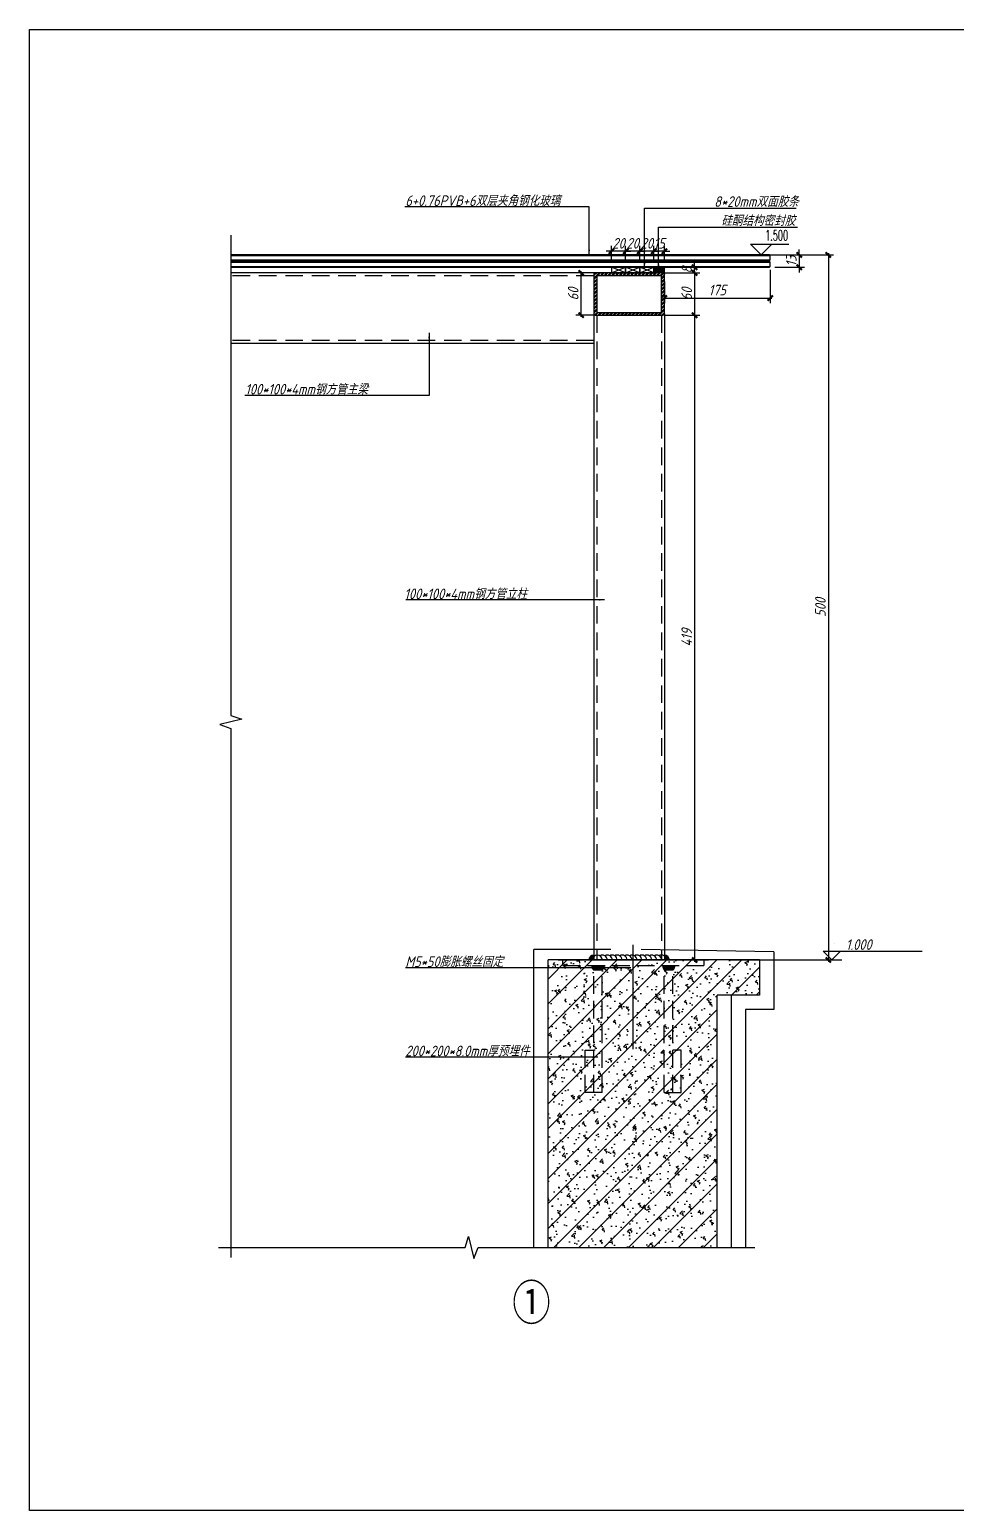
# Model space of a CAD drawing. Extents: x 48729 to 74281, y 13972 to 26858.
# Drawn here: x 70820 to 72134, y 22110 to 24210 of the extents above; entities that cross this region are included whole.
import ezdxf

# ---------------------------------------------------------------- set-up
doc = ezdxf.new("R2010")
doc.units = 0
doc.header["$LTSCALE"] = 1000
doc.header["$MEASUREMENT"] = 0
for name, pattern in [('ACAD_ISO04W100', [30.5, 24, -3, 0.5, -3]), ('CONTINOUS', [0]), ('DASH', [0.35, 0.25, -0.1]), ('DASHED2', [0.375, 0.25, -0.125])]:
    doc.linetypes.add(name, pattern=pattern)
for name, color, linetype in [('1-cc', 85, 'Continuous'), ('4', 4, 'Continuous'), ('DIM_ELEV', 3, 'Continuous'), ('PUB_TEXT', 7, 'Continuous'), ('WALL', 2, 'Continuous'), ('WINDOWS', 84, 'Continuous'), ('填充层', 8, 'Continuous'), ('文字', 61, 'Continuous'), ('断面填充', 251, 'Continuous'), ('构造填充', 8, 'Continuous'), ('标注', 135, 'Continuous'), ('玻璃轮廓线', 3, 'Continuous'), ('看线', 7, 'Continuous'), ('细线', 4, 'CONTINOUS'), ('胶类及辅材轮廓线', 5, 'Continuous'), ('轴线', 1, 'ACAD_ISO04W100'), ('钢材', 2, 'Continuous'), ('钢材铝材虚线', 8, 'DASHED2')]:
    doc.layers.add(name, color=color, linetype=linetype)
doc.styles.add('-宋体', font='', dxfattribs={"width": 0.75})
doc.styles.add('_TCH_DIM', font='SIMPLEX.shx', dxfattribs={"width": 0.8, "bigfont": 'GBCBIG.shx'})
doc.styles.add('H8', font='gbeitc.shx', dxfattribs={"bigfont": 'hztxt.shx'})
doc.styles.get('-宋体').set_extended_font_data('SimSun')
doc.dimstyles.new('1-5-A2', dxfattribs={"dimscale": 5, "dimtxt": 3, "dimasz": 1.5, "dimexe": 1.5, "dimexo": 1.5, "dimgap": 0.75, "dimtad": 1, "dimdec": 0, "dimdsep": 46, "dimtxsty": 'H8', "dimblk": 'ARCHTICK', "dimcen": 0.09, "dimdle": 0.5, "dimclrd": 256, "dimclre": 256, "dimclrt": 61, "dimadec": 0, "dimazin": 0, "dimtfac": 1, "dimtdec": 0, "dimtix": 1, "dimtmove": 2, "dimatfit": 3, "dimfxl": 0, "dimtolj": 1, "dimlwd": -1, "dimarcsym": 0})

# ---------------------------------------------------------------- blocks, each defined once
blk = doc.blocks.new('200-200')
at = {"layer": '填充层', "linetype": 'Continuous'}
h = blk.add_hatch(color=256, dxfattribs=at)
edge = h.paths.add_edge_path()
edge.add_ellipse((3736607.852255447, 563684.6475478653), major_axis=(-8.318406932183553, -8.318406932183553), ratio=0.9999999999995232, start_angle=94.197195690855, end_angle=132.6260646455819)
edge.add_line((3736619.606163204, 563684.1602694767), (3736600.802677025, 563684.1602694767))
edge.add_ellipse((3736610.204420115, 563684.13411356), major_axis=(6.648062020979157, -6.648062020979157), ratio=0.9999999999994844, start_angle=224.8406019228923, end_angle=274.7320895538047)
edge.add_line((3736604.127462132, 563676.9602694758), (3736616.757171996, 563676.9602694758))
h = blk.add_hatch(color=256, dxfattribs=at)
edge = h.paths.add_edge_path()
edge.add_ellipse((3736713.230437195, 563684.6475478653), major_axis=(8.318406932183553, -8.318406932183553), ratio=0.9999999999995232, start_angle=227.3739353544181, end_angle=265.802804309145, ccw=False)
edge.add_line((3736701.476529439, 563684.1602694767), (3736720.280015618, 563684.1602694767))
edge.add_ellipse((3736710.878272528, 563684.13411356), major_axis=(-6.648062020979157, -6.648062020979157), ratio=0.9999999999994844, start_angle=85.26791044619529, end_angle=135.1593980771077, ccw=False)
edge.add_line((3736716.95523051, 563676.9602694758), (3736704.325520646, 563676.9602694758))
at = {"layer": '轴线', "ltscale": 0.01}
blk.add_line((3736660.541346321, 563565.8152000114), (3736660.541346321, 563713.9548822915), dxfattribs=at)
at = {"layer": '钢材', "linetype": 'DASH', "ltscale": 0.1}
for p, q in [((3736560.541346321, 563692.2205787671), (3736760.541346321, 563692.2205787671)), ((3736560.541346321, 563684.2205787667), (3736760.541346321, 563684.2205787667)), ((3736604.541346321, 563504.2205787667), (3736604.541346321, 563684.2205787667)), ((3736616.541346321, 563504.2205787667), (3736616.541346321, 563684.2205787667)), ((3736704.541346321, 563504.2205787667), (3736704.541346321, 563684.2205787667)), ((3736716.541346321, 563504.2205787667), (3736716.541346321, 563684.2205787667)), ((3736760.541346321, 563692.2205787671), (3736760.541346321, 563684.2205787667)), ((3736592.541346321, 563504.2205787667), (3736592.541346321, 563564.2205787667)), ((3736592.541346321, 563564.2205787667), (3736604.541346321, 563564.2205787667)), ((3736728.541346321, 563564.2205787667), (3736716.541346321, 563564.2205787667)), ((3736728.541346321, 563504.2205787667), (3736728.541346321, 563564.2205787667)), ((3736616.541346321, 563504.2205787667), (3736592.541346321, 563504.2205787667)), ((3736704.541346321, 563504.2205787667), (3736728.541346321, 563504.2205787667))]:
    blk.add_line(p, q, dxfattribs=at)
at = {"layer": '钢材', "linetype": 'DASH', "ltscale": 0.3}
blk.add_line((3736560.541346321, 563684.2205787667), (3736560.541346321, 563692.2205787671), dxfattribs=at)
blk = doc.blocks.new('100-60')
at = {"layer": '断面填充', "ltscale": 0.01}
h = blk.add_hatch(dxfattribs=at)
h.set_pattern_fill('ANSI32', color=256, scale=10, style=0)
h.set_pattern_definition([(45, (-3736130.59464193, -564795.0868390551), (-2.651650429449553, 2.651650429449553), []), (45, (-3736128.82687498, -564795.0868390551), (-2.651650429449553, 2.651650429449553), [])])
h.paths.add_polyline_path([(2, 30, 0.4142135623730951), (0, 28), (0, -28, 0.4142135623730951), (2, -30), (98, -30, 0.4142135623730951), (100, -28), (100, 28, 0.4142135623730951), (98, 30)])
h.paths.add_polyline_path([(96.00000000000001, 26), (96, -26), (4, -26), (4, 26)], flags=16)
at = {"layer": '钢材'}
blk.add_lwpolyline([(0, -28, 0.414213562373095), (2, -30), (98, -30, 0.414213562373095), (100, -28), (100, 28, 0.414213562373095), (98, 30), (2, 30, 0.414213562373095), (0, 28)], format="xyb", close=True, dxfattribs=at)
blk.add_lwpolyline([(4, -26), (96, -26), (96, 26), (4, 26)], close=True, dxfattribs=at)
blk = doc.blocks.new('_ArchTick')
at = {"color": 0, "linetype": 'ByBlock', "const_width": 0.4}
blk.add_lwpolyline([(-0.5, -0.5), (0.5, 0.5)], dxfattribs=at)
blk = doc.blocks.new('*D22')
at = {"layer": 'Defpoints', "color": 0, "linetype": 'ByBlock', "transparency": 16777216}
for p in [(71720.08170043543, 23860.10327246739), (71870.08170043543, 23876.78618198039), (71870.08170043543, 23829.08347139671)]:
    blk.add_point(p, dxfattribs=at)
at = {"layer": '标注', "linetype": 'ByBlock', "lineweight": -2, "transparency": 16777216}
for p, q in [((71870.08170043543, 23869.28618198039), (71870.08170043543, 23821.58347139671)), ((71720.08170043543, 23852.60327246739), (71720.08170043543, 23821.58347139671))]:
    blk.add_line(p, q, dxfattribs=at)
at = {"layer": '标注', "transparency": 16777216}
blk.add_line((71717.58170043543, 23829.08347139671), (71872.58170043543, 23829.08347139671), dxfattribs=at)
at = {"layer": '标注', "linetype": 'ByBlock', "transparency": 16777216, "xscale": 7.5, "yscale": 7.5, "zscale": 7.5, "rotation": 180}
blk.add_blockref('_ArchTick', (71720.08170043543, 23829.08347139671), dxfattribs=at)
at = {"layer": '标注', "linetype": 'ByBlock', "transparency": 16777216, "xscale": 7.5, "yscale": 7.5, "zscale": 7.5}
blk.add_blockref('_ArchTick', (71870.08170043543, 23829.08347139671), dxfattribs=at)
at = {"layer": '标注', "color": 61, "linetype": 'ByBlock', "transparency": 16777216, "insert": (71795.08170043543, 23840.33347139671), "char_height": 15, "attachment_point": 5, "style": 'H8'}
blk.add_mtext('\\A1;175', dxfattribs=at)
blk = doc.blocks.new('*D23')
at = {"layer": 'Defpoints', "color": 0, "linetype": 'ByBlock', "transparency": 16777216}
for p in [(71602.01684734836, 23864.78618198109), (71627.71077249298, 23864.78618198109), (71627.71077249298, 23804.78618198109)]:
    blk.add_point(p, dxfattribs=at)
at = {"layer": '标注', "linetype": 'ByBlock', "lineweight": -2, "transparency": 16777216}
for p, q in [((71620.21077249298, 23864.78618198109), (71594.51684734836, 23864.78618198109)), ((71620.21077249298, 23804.78618198109), (71594.51684734836, 23804.78618198109))]:
    blk.add_line(p, q, dxfattribs=at)
at = {"layer": '标注', "transparency": 16777216}
blk.add_line((71602.01684734836, 23802.28618198109), (71602.01684734836, 23867.28618198109), dxfattribs=at)
at = {"layer": '标注', "linetype": 'ByBlock', "transparency": 16777216, "xscale": 7.5, "yscale": 7.5, "zscale": 7.5}
for p, rotation in [((71602.01684734836, 23864.78618198109), 90), ((71602.01684734836, 23804.78618198109), 270)]:
    blk.add_blockref('_ArchTick', p, dxfattribs=dict(at, rotation=rotation))
at = {"layer": '标注', "color": 61, "linetype": 'ByBlock', "transparency": 16777216, "insert": (71590.76684734836, 23834.7861819811), "char_height": 15, "attachment_point": 5, "rotation": 90, "style": 'H8'}
blk.add_mtext('\\A1;60', dxfattribs=at)
blk = doc.blocks.new('*D24')
at = {"layer": 'Defpoints', "color": 0, "linetype": 'ByBlock', "transparency": 16777216}
for p in [(71869.08170043543, 23890.30618198041), (71869.08170043543, 23872.78618198039), (71911.21640427603, 23872.78618198039)]:
    blk.add_point(p, dxfattribs=at)
at = {"layer": '标注', "linetype": 'ByBlock', "lineweight": -2, "transparency": 16777216}
for p, q in [((71876.58170043543, 23890.30618198041), (71918.71640427603, 23890.30618198041)), ((71876.58170043543, 23872.78618198039), (71918.71640427603, 23872.78618198039))]:
    blk.add_line(p, q, dxfattribs=at)
at = {"layer": '标注', "transparency": 16777216}
for p, q in [((71911.21640427603, 23890.30618198041), (71911.21640427603, 23897.80618198041)), ((71911.21640427603, 23890.30618198041), (71911.21640427603, 23872.78618198039)), ((71911.21640427603, 23872.78618198039), (71911.21640427603, 23865.28618198039))]:
    blk.add_line(p, q, dxfattribs=at)
at = {"layer": '标注', "linetype": 'ByBlock', "transparency": 16777216, "xscale": 7.5, "yscale": 7.5, "zscale": 7.5}
for p, rotation in [((71911.21640427603, 23890.30618198041), 270), ((71911.21640427603, 23872.78618198039), 90)]:
    blk.add_blockref('_ArchTick', p, dxfattribs=dict(at, rotation=rotation))
at = {"layer": '标注', "color": 61, "linetype": 'ByBlock', "transparency": 16777216, "insert": (71899.96640427603, 23881.54618198041), "char_height": 15, "attachment_point": 5, "rotation": 90, "style": 'H8'}
blk.add_mtext('\\A1;13', dxfattribs=at)
blk = doc.blocks.new('*D25')
at = {"layer": 'Defpoints', "color": 0, "linetype": 'ByBlock', "transparency": 16777216}
for p in [(71709.87002960831, 23872.78618198133), (71709.87002960831, 23864.78618198109), (71762.96048458625, 23872.78618198133)]:
    blk.add_point(p, dxfattribs=at)
at = {"layer": '标注', "transparency": 16777216}
for p, q in [((71762.96048458625, 23872.78618198133), (71762.96048458625, 23880.28618198133)), ((71762.96048458625, 23864.78618198109), (71762.96048458625, 23872.78618198133)), ((71762.96048458625, 23864.78618198109), (71762.96048458625, 23857.28618198109))]:
    blk.add_line(p, q, dxfattribs=at)
at = {"layer": '标注', "linetype": 'ByBlock', "lineweight": -2, "transparency": 16777216}
for p, q in [((71717.37002960831, 23872.78618198133), (71770.46048458625, 23872.78618198133)), ((71717.37002960831, 23864.78618198109), (71770.46048458625, 23864.78618198109))]:
    blk.add_line(p, q, dxfattribs=at)
at = {"layer": '标注', "linetype": 'ByBlock', "transparency": 16777216, "xscale": 7.5, "yscale": 7.5, "zscale": 7.5}
for p, rotation in [((71762.96048458625, 23872.78618198133), 270), ((71762.96048458625, 23864.78618198109), 90)]:
    blk.add_blockref('_ArchTick', p, dxfattribs=dict(at, rotation=rotation))
at = {"layer": '标注', "color": 61, "linetype": 'ByBlock', "transparency": 16777216, "insert": (71751.71048458625, 23868.78618198122), "char_height": 15, "attachment_point": 5, "rotation": 90, "style": 'H8'}
blk.add_mtext('\\A1;8', dxfattribs=at)
blk = doc.blocks.new('*D26')
at = {"layer": 'Defpoints', "color": 0, "linetype": 'ByBlock', "transparency": 16777216}
for p in [(71714.28977745777, 23864.78618198109), (71714.28977745777, 23804.78618198109), (71762.96048458625, 23804.78618198109)]:
    blk.add_point(p, dxfattribs=at)
at = {"layer": '标注', "linetype": 'ByBlock', "lineweight": -2, "transparency": 16777216}
for p, q in [((71721.78977745777, 23864.78618198109), (71770.46048458625, 23864.78618198109)), ((71721.78977745777, 23804.78618198109), (71770.46048458625, 23804.78618198109))]:
    blk.add_line(p, q, dxfattribs=at)
at = {"layer": '标注', "transparency": 16777216}
blk.add_line((71762.96048458625, 23867.28618198109), (71762.96048458625, 23802.28618198109), dxfattribs=at)
at = {"layer": '标注', "linetype": 'ByBlock', "transparency": 16777216, "xscale": 7.5, "yscale": 7.5, "zscale": 7.5}
for p, rotation in [((71762.96048458625, 23864.78618198109), 90), ((71762.96048458625, 23804.78618198109), 270)]:
    blk.add_blockref('_ArchTick', p, dxfattribs=dict(at, rotation=rotation))
at = {"layer": '标注', "color": 61, "linetype": 'ByBlock', "transparency": 16777216, "insert": (71751.71048458625, 23834.7861819811), "char_height": 15, "attachment_point": 5, "rotation": 90, "style": 'H8'}
blk.add_mtext('\\A1;60', dxfattribs=at)
blk = doc.blocks.new('*D27')
at = {"layer": 'Defpoints', "color": 0, "linetype": 'ByBlock', "transparency": 16777216}
for p in [(71714.28977745777, 23804.78618198109), (71731.93045426306, 22890.30618198076), (71762.96048458625, 22890.30618198076)]:
    blk.add_point(p, dxfattribs=at)
at = {"layer": '标注', "linetype": 'ByBlock', "lineweight": -2, "transparency": 16777216}
for p, q in [((71721.78977745777, 23804.78618198109), (71770.46048458625, 23804.78618198109)), ((71739.43045426306, 22890.30618198076), (71770.46048458625, 22890.30618198076))]:
    blk.add_line(p, q, dxfattribs=at)
at = {"layer": '标注', "transparency": 16777216}
blk.add_line((71762.96048458625, 23807.28618198109), (71762.96048458625, 22887.80618198076), dxfattribs=at)
at = {"layer": '标注', "linetype": 'ByBlock', "transparency": 16777216, "xscale": 7.5, "yscale": 7.5, "zscale": 7.5}
for p, rotation in [((71762.96048458625, 23804.78618198109), 90), ((71762.96048458625, 22890.30618198076), 270)]:
    blk.add_blockref('_ArchTick', p, dxfattribs=dict(at, rotation=rotation))
at = {"layer": '标注', "color": 61, "linetype": 'ByBlock', "transparency": 16777216, "insert": (71751.71048458625, 23347.54618198094), "char_height": 15, "attachment_point": 5, "rotation": 90, "style": 'H8'}
blk.add_mtext('\\A1;419', dxfattribs=at)
blk = doc.blocks.new('*D28')
at = {"layer": 'Defpoints', "color": 0, "linetype": 'ByBlock', "transparency": 16777216}
for p in [(71806.05721677706, 23890.30618198076), (71806.05721677706, 22890.30618198076), (71952.54587590328, 22890.30618198076)]:
    blk.add_point(p, dxfattribs=at)
at = {"layer": '标注', "linetype": 'ByBlock', "lineweight": -2, "transparency": 16777216}
for p, q in [((71813.55721677706, 23890.30618198076), (71960.04587590328, 23890.30618198076)), ((71813.55721677706, 22890.30618198076), (71960.04587590328, 22890.30618198076))]:
    blk.add_line(p, q, dxfattribs=at)
at = {"layer": '标注', "transparency": 16777216}
blk.add_line((71952.54587590328, 23892.80618198076), (71952.54587590328, 22887.80618198076), dxfattribs=at)
at = {"layer": '标注', "linetype": 'ByBlock', "transparency": 16777216, "xscale": 7.5, "yscale": 7.5, "zscale": 7.5}
for p, rotation in [((71952.54587590328, 23890.30618198076), 90), ((71952.54587590328, 22890.30618198076), 270)]:
    blk.add_blockref('_ArchTick', p, dxfattribs=dict(at, rotation=rotation))
at = {"layer": '标注', "color": 61, "linetype": 'ByBlock', "transparency": 16777216, "insert": (71941.29587590328, 23390.30618198077), "char_height": 15, "attachment_point": 5, "rotation": 90, "style": 'H8'}
blk.add_mtext('\\A1;500', dxfattribs=at)
blk = doc.blocks.new('*D29')
at = {"layer": 'Defpoints', "color": 0, "linetype": 'ByBlock', "transparency": 16777216}
for p in [(71705.08170043543, 23895.45309445891), (71705.08170043543, 23872.78618198144), (71720.18862820795, 23873.78618198121)]:
    blk.add_point(p, dxfattribs=at)
at = {"layer": '标注', "linetype": 'ByBlock', "lineweight": -2, "transparency": 16777216}
for p, q in [((71705.08170043543, 23880.28618198144), (71705.08170043543, 23902.95309445891)), ((71720.18862820795, 23881.28618198121), (71720.18862820795, 23902.95309445891))]:
    blk.add_line(p, q, dxfattribs=at)
at = {"layer": '标注', "transparency": 16777216}
for p, q in [((71705.08170043543, 23895.45309445891), (71697.58170043543, 23895.45309445891)), ((71720.18862820795, 23895.45309445891), (71705.08170043543, 23895.45309445891)), ((71720.18862820795, 23895.45309445891), (71727.68862820795, 23895.45309445891))]:
    blk.add_line(p, q, dxfattribs=at)
at = {"layer": '标注', "linetype": 'ByBlock', "transparency": 16777216, "xscale": 7.5, "yscale": 7.5, "zscale": 7.5}
blk.add_blockref('_ArchTick', (71705.08170043543, 23895.45309445891), dxfattribs=at)
at = {"layer": '标注', "linetype": 'ByBlock', "transparency": 16777216, "xscale": 7.5, "yscale": 7.5, "zscale": 7.5, "rotation": 180}
blk.add_blockref('_ArchTick', (71720.18862820795, 23895.45309445891), dxfattribs=at)
at = {"layer": '标注', "color": 61, "linetype": 'ByBlock', "transparency": 16777216, "insert": (71712.63516432169, 23906.70309445891), "char_height": 15, "attachment_point": 5, "style": 'H8'}
blk.add_mtext('\\A1;15', dxfattribs=at)
blk = doc.blocks.new('*D30')
at = {"layer": 'Defpoints', "color": 0, "linetype": 'ByBlock', "transparency": 16777216}
for p in [(71685.08170043543, 23895.45309445891), (71685.08170043543, 23872.78618198144), (71705.08170043543, 23872.78618198144)]:
    blk.add_point(p, dxfattribs=at)
at = {"layer": '标注', "linetype": 'ByBlock', "lineweight": -2, "transparency": 16777216}
for p, q in [((71685.08170043543, 23880.28618198144), (71685.08170043543, 23902.95309445891)), ((71705.08170043543, 23880.28618198144), (71705.08170043543, 23902.95309445891))]:
    blk.add_line(p, q, dxfattribs=at)
at = {"layer": '标注', "transparency": 16777216}
for p, q in [((71685.08170043543, 23895.45309445891), (71677.58170043543, 23895.45309445891)), ((71705.08170043543, 23895.45309445891), (71685.08170043543, 23895.45309445891)), ((71705.08170043543, 23895.45309445891), (71712.58170043543, 23895.45309445891))]:
    blk.add_line(p, q, dxfattribs=at)
at = {"layer": '标注', "linetype": 'ByBlock', "transparency": 16777216, "xscale": 7.5, "yscale": 7.5, "zscale": 7.5}
blk.add_blockref('_ArchTick', (71685.08170043543, 23895.45309445891), dxfattribs=at)
at = {"layer": '标注', "linetype": 'ByBlock', "transparency": 16777216, "xscale": 7.5, "yscale": 7.5, "zscale": 7.5, "rotation": 180}
blk.add_blockref('_ArchTick', (71705.08170043543, 23895.45309445891), dxfattribs=at)
at = {"layer": '标注', "color": 61, "linetype": 'ByBlock', "transparency": 16777216, "insert": (71695.08170043543, 23906.70309445891), "char_height": 15, "attachment_point": 5, "style": 'H8'}
blk.add_mtext('\\A1;20', dxfattribs=at)
blk = doc.blocks.new('*D31')
at = {"layer": 'Defpoints', "color": 0, "linetype": 'ByBlock', "transparency": 16777216}
for p in [(71665.0817004359, 23895.45309445891), (71665.0817004359, 23872.78618198156), (71685.08170043543, 23872.78618198144)]:
    blk.add_point(p, dxfattribs=at)
at = {"layer": '标注', "linetype": 'ByBlock', "lineweight": -2, "transparency": 16777216}
for p, q in [((71665.0817004359, 23880.28618198156), (71665.0817004359, 23902.95309445891)), ((71685.08170043543, 23880.28618198144), (71685.08170043543, 23902.95309445891))]:
    blk.add_line(p, q, dxfattribs=at)
at = {"layer": '标注', "transparency": 16777216}
for p, q in [((71665.0817004359, 23895.45309445891), (71657.5817004359, 23895.45309445891)), ((71685.08170043543, 23895.45309445891), (71665.0817004359, 23895.45309445891)), ((71685.08170043543, 23895.45309445891), (71692.58170043543, 23895.45309445891))]:
    blk.add_line(p, q, dxfattribs=at)
at = {"layer": '标注', "linetype": 'ByBlock', "transparency": 16777216, "xscale": 7.5, "yscale": 7.5, "zscale": 7.5}
blk.add_blockref('_ArchTick', (71665.0817004359, 23895.45309445891), dxfattribs=at)
at = {"layer": '标注', "linetype": 'ByBlock', "transparency": 16777216, "xscale": 7.5, "yscale": 7.5, "zscale": 7.5, "rotation": 180}
blk.add_blockref('_ArchTick', (71685.08170043543, 23895.45309445891), dxfattribs=at)
at = {"layer": '标注', "color": 61, "linetype": 'ByBlock', "transparency": 16777216, "insert": (71675.08170043566, 23906.70309445891), "char_height": 15, "attachment_point": 5, "style": 'H8'}
blk.add_mtext('\\A1;20', dxfattribs=at)
blk = doc.blocks.new('*D32')
at = {"layer": 'Defpoints', "color": 0, "linetype": 'ByBlock', "transparency": 16777216}
for p in [(71645.08170043543, 23895.45309445891), (71645.08170043543, 23872.78618198168), (71665.0817004359, 23872.78618198156)]:
    blk.add_point(p, dxfattribs=at)
at = {"layer": '标注', "linetype": 'ByBlock', "lineweight": -2, "transparency": 16777216}
for p, q in [((71645.08170043543, 23880.28618198168), (71645.08170043543, 23902.95309445891)), ((71665.0817004359, 23880.28618198156), (71665.0817004359, 23902.95309445891))]:
    blk.add_line(p, q, dxfattribs=at)
at = {"layer": '标注', "transparency": 16777216}
for p, q in [((71645.08170043543, 23895.45309445891), (71637.58170043543, 23895.45309445891)), ((71665.0817004359, 23895.45309445891), (71645.08170043543, 23895.45309445891)), ((71665.0817004359, 23895.45309445891), (71672.5817004359, 23895.45309445891))]:
    blk.add_line(p, q, dxfattribs=at)
at = {"layer": '标注', "linetype": 'ByBlock', "transparency": 16777216, "xscale": 7.5, "yscale": 7.5, "zscale": 7.5}
blk.add_blockref('_ArchTick', (71645.08170043543, 23895.45309445891), dxfattribs=at)
at = {"layer": '标注', "linetype": 'ByBlock', "transparency": 16777216, "xscale": 7.5, "yscale": 7.5, "zscale": 7.5, "rotation": 180}
blk.add_blockref('_ArchTick', (71665.0817004359, 23895.45309445891), dxfattribs=at)
at = {"layer": '标注', "color": 61, "linetype": 'ByBlock', "transparency": 16777216, "insert": (71655.08170043566, 23906.70309445891), "char_height": 15, "attachment_point": 5, "style": 'H8'}
blk.add_mtext('\\A1;20', dxfattribs=at)

msp = doc.modelspace()

# ---------------------------------------------------------------- hatches: boundary and pattern name
at = {"layer": '填充层'}
h = msp.add_hatch(dxfattribs=at)
h.set_pattern_fill('ANSI37', color=256, scale=10, angle=90, style=0)
h.set_pattern_definition([(135, (-3709194.235860328, -553036.3066403683), (-0.8838834764831844, -0.8838834764831843), []), (225, (-3709194.235860328, -553036.3066403683), (0.8838834764831843, -0.8838834764831844), [])])
h.paths.add_polyline_path([(71705.08170043543, 23872.78618198133), (71705.08170043543, 23864.78618198109), (71718.08170043543, 23864.78618198109, -0.2721719689756821), (71719.82927887753, 23863.75879166077, -0.1637855284116028), (71720.79048659425, 23872.78618198121)])
h = msp.add_hatch(color=256, dxfattribs=at)
edge = h.paths.add_edge_path()
edge.add_ellipse((71620.08170043543, 22890.30618198076), major_axis=(-4.9497474683061, 4.949747468306099), ratio=0.9999999999998922, start_angle=314.99999999999693, end_angle=405.0000000001222, ccw=False)
edge.add_line((71620.08170043543, 22897.30618198076), (71620.08170043543, 22895.20516146638))
edge.add_ellipse((71625.08170043543, 22890.30618198076), major_axis=(-4.949747468305408, 4.949747468305408), ratio=0.9999999999998928, start_angle=0.5846914028054001, end_angle=45.00000000012217)
edge.add_line((71618.08170043543, 22890.3061819803), (71613.08170043543, 22890.3061819803))
edge = h.paths.add_edge_path(flags=17)
edge.add_ellipse((71625.08170043543, 22890.3061819803), major_axis=(-4.949747468305403, 4.949747468305403), ratio=0.999999999999814, start_angle=360.58469140280545, end_angle=405.0000000000649, ccw=False)
edge.add_line((71620.08170043543, 22895.20516146626), (71620.08170043543, 22890.30618198065))
edge.add_line((71620.08170043543, 22890.3061819803), (71618.08170043543, 22890.3061819803))
h = msp.add_hatch(color=256, dxfattribs=at)
edge = h.paths.add_edge_path()
edge.add_ellipse((71720.08170043543, 22890.30618198076), major_axis=(-4.9497474683061, -4.949747468306099), ratio=0.9999999999998922, start_angle=134.9999999998778, end_angle=225.0000000000031)
edge.add_line((71720.08170043543, 22897.30618198076), (71720.08170043543, 22895.20516146638))
edge.add_ellipse((71715.08170043543, 22890.30618198076), major_axis=(-4.949747468305408, -4.949747468305408), ratio=0.9999999999998928, start_angle=134.9999999998778, end_angle=179.4153085971946, ccw=False)
edge.add_line((71722.08170043543, 22890.3061819803), (71727.08170043543, 22890.3061819803))
edge = h.paths.add_edge_path(flags=17)
edge.add_ellipse((71715.08170043543, 22890.3061819803), major_axis=(-4.949747468305403, -4.949747468305403), ratio=0.999999999999814, start_angle=134.9999999999351, end_angle=179.4153085971946)
edge.add_line((71720.08170043543, 22895.20516146626), (71720.08170043543, 22890.30618198065))
edge.add_line((71720.08170043543, 22890.3061819803), (71722.08170043543, 22890.3061819803))
at = {"layer": '构造填充', "linetype": 'ByBlock'}
h = msp.add_hatch(dxfattribs=at)
h.set_pattern_fill('钢筋混凝土', color=256, scale=5, style=0, pattern_type=2)
h.set_pattern_definition([(45, (-3664378.887021975, -540954.4229729786), (-17.67766952966369, 17.67766952966369), []), (49.99999999999999, (-3664378.887021975, -540954.4229729786), (35.86300913003767, -3.137606749129755), [3.75, -41.25]), (355, (-3664378.887021975, -540954.4229729786), (-6.937566680650001, 37.60960668500059), [3, -33]), (100.4514, (-3664375.898437975, -540954.6844399786), (28.92546908570108, 34.47197710304768), [3.187009499999995, -35.05710559999992]), (46.18420000000002, (-3664378.887021975, -540944.4229729786), (53.36205243128222, -8.275950716450904), [5.624999999999995, -61.87499999999996]), (96.63559999999998, (-3664374.440184725, -540945.1126383286), (46.73313527743517, 48.70589354502209), [4.780514399999989, -52.58564999999992]), (351.1842, (-3664378.887021975, -540944.4229729786), (46.73309725668136, 48.70593004626623), [4.5, -49.5]), (21, (-3664373.887021975, -540946.9229729786), (29.84535260592308, -20.13094453326694), [3.75, -41.25]), (326.0000000000001, (-3664373.887021975, -540946.9229729786), (12.16576659607909, 36.25750225234265), [3, -33]), (71.4514, (-3664371.399910325, -540948.6005532786), (42.0111314290745, 16.12652483549762), [3.1870095, -35.0571056]), (37.50000000000001, (-3664378.887021975, -540954.4229729786), (0.6079927658645334, 16.64469269156557), [0.25, -32.59999999999999, 0.25, -33.5, 0.25, -33.125]), (7.499999999999999, (-3664378.887021975, -540954.4229729786), (13.15347687210743, 19.72058559411801), [0.25, -19.1, 0.25, -31.85, 0.25, -12.625]), (327.5, (-3664390.037021975, -540954.4229729786), (26.69112180862045, -1.12774358671899), [0.25, -12.5, 0.25, -39, 0.25, -51.75]), (317.5, (-3664395.037021975, -540954.4229729786), (29.15930846711931, 5.005249116615882), [0.25, -16.25, 0.25, -25.9, 0.25, -36.75])])
h.paths.add_polyline_path([(71795.08170043357, 22840.30618197983), (71855.08170043497, 22840.30618197983), (71855.0817004345, 22890.30618198076), (71555.17129058117, 22890.30618198076), (71555.1712905821, 22482.45904763986), (71795.0817004345, 22482.45904763986)])

# ---------------------------------------------------------------- linework, layer by layer
at = {"layer": '1-cc', "linetype": 'ByBlock'}
for p, q in [((71961.35244531796, 22913.50618198013), (71961.35244531796, 22913.50618198048)), ((71644.0817004345, 22905.30618198076), (71535.1712905821, 22905.30618198006)), ((71535.17129058723, 22482.45904763974), (71535.17129058769, 22905.30618198309)), ((71875.08170042146, 22902.09854431287), (71687.21278679377, 22905.30618198076)), ((71875.08170042146, 22902.09854431287), (71875.08170042146, 22820.3061819938)), ((71815.08170043497, 22482.45904763998), (71815.08170043497, 22840.30618197983)), ((71815.0817004345, 22482.45904763998), (71815.0817004345, 22840.30618197983))]:
    msp.add_line(p, q, dxfattribs=at)
at = {"layer": '4'}
for p, q in [((71815.17129057838, 22482.45904763986, -1.12495946925263e-09), (71815.17129057931, 22840.30618197983, -1.477693782852182e-09)), ((71815.0817004345, 22482.45904763998), (71815.0817004345, 22770.30618197937))]:
    msp.add_line(p, q, dxfattribs=at)
at = {"layer": 'DIM_ELEV', "linetype": 'ByBlock'}
for p, q in [((71857.318048677, 23890.30618141731), (71842.318048677, 23905.30618141731)), ((71842.318048677, 23905.30618141731), (71896.55893188562, 23905.30618141731)), ((71857.318048677, 23890.30618141731), (71872.318048677, 23905.30618141731))]:
    msp.add_line(p, q, dxfattribs=at)
at = {"layer": 'WALL'}
for p in [(71555.17129058164, 22482.45904763986), (71855.08170043497, 22890.30618198076)]:
    msp.add_line(p, (71555.17129058117, 22890.30618198076), dxfattribs=at)
at = {"layer": 'WALL', "linetype": 'Continuous'}
for p, q in [((71855.08170043497, 22890.30618198076), (71855.08170043497, 22840.30618197983)), ((71855.08170043497, 22840.30618197983), (71795.08170043497, 22840.30618197983)), ((71795.0817004345, 22482.45904763998), (71795.08170043404, 22840.30618197983)), ((71875.08170042146, 22820.3061819938), (71835.08170043497, 22820.30618199368))]:
    msp.add_line(p, q, dxfattribs=at)
at = {"layer": 'WINDOWS'}
msp.add_line((71835.08170043497, 22820.30618199368), (71835.08170043543, 22482.45904763998), dxfattribs=at)
at = {"layer": '标注'}
for p, q in [((71943.1307352102, 22890.30618198076), (71971.66086628573, 22890.30618198076)), ((71957.39580075728, 22890.30618198076), (71945.02080074983, 22902.6811819789)), ((71945.02080074983, 22902.6811819789), (72085.7402847312, 22902.6811819789)), ((71957.39580075728, 22890.30618198076), (71969.7708007461, 22902.6811819789))]:
    msp.add_line(p, q, dxfattribs=at)
at = {"layer": '标注', "linetype": 'ByBlock'}
msp.add_lwpolyline([(70819.98464717815, 24209.75166140066), (73260.30464842223, 24209.75166140066), (73260.30464842223, 22109.75166433433), (70819.98464717815, 22109.75166433433)], close=True, dxfattribs=at)
at = {"layer": '玻璃轮廓线', "ltscale": 0.01}
msp.add_line((71869.08170043543, 23880.78618198039), (71869.08170043543, 23882.30618198041), dxfattribs=at)
for points in [[(71105.1369039971, 23882.30618198507), (71869.08170043543, 23882.30618198041), (71870.08170043543, 23883.30618198041), (71870.08170043543, 23889.30618198041), (71869.08170043543, 23890.30618198041), (71105.1369039971, 23890.30618198507)], [(71105.1369039971, 23872.7861819847), (71869.08170043543, 23872.78618198039), (71870.08170043543, 23873.78618198039), (71870.08170043543, 23879.78618198039), (71869.08170043543, 23880.78618198039), (71105.1369039971, 23880.7861819847)]]:
    msp.add_lwpolyline(points, dxfattribs=at)
at = {"layer": '看线'}
msp.add_line((71569.22836746002, 22890.30618198076), (71782.67137808964, 22890.30618198076), dxfattribs=at)
at = {"layer": '细线'}
for p, q in [((71105.1369039971, 23889.30618198507), (71870.08170043543, 23889.30618198041)), ((71105.1369039971, 23883.30618198507), (71870.08170043543, 23883.30618198041)), ((71105.1369039971, 23879.78618198459), (71870.08170043543, 23879.78618198039)), ((71105.1369039971, 23873.78618198459), (71870.08170043543, 23873.78618198039)), ((71645.08170043543, 23864.78618198144), (71665.08170043543, 23872.78618198144)), ((71665.08170043543, 23864.78618198144), (71645.08170043543, 23872.78618198144)), ((71665.08170043543, 23864.78618198144), (71685.08170043543, 23872.78618198144)), ((71685.08170043543, 23864.78618198144), (71665.08170043543, 23872.78618198144)), ((71685.08170043543, 23864.78618198144), (71705.08170043543, 23872.78618198144)), ((71705.08170043543, 23864.78618198144), (71685.08170043543, 23872.78618198144))]:
    msp.add_line(p, q, dxfattribs=at)
at = {"layer": '细线', "ltscale": 0.01}
for points in [[(71105.1369039971, 23918.03066369426), (71105.1369039971, 23236.89706127148), (71120.7619039971, 23231.89706127148), (71089.55104483111, 23224.50233004743), (71105.1369039971, 23218.39706127101), (71105.13690399664, 23212.03289596073), (71105.13690399664, 22468.37349909113)], [(71087.58050356066, 22482.43947722286), (71437.53554290911, 22482.43947722286), (71442.53554290911, 22498.06447722286), (71449.93027413316, 22466.85361805686), (71456.03554290958, 22482.43947722286), (71462.39970821986, 22482.43947722239), (71848.38600153901, 22482.43947722239)]]:
    msp.add_lwpolyline(points, dxfattribs=at)
at = {"layer": '胶类及辅材轮廓线', "elevation": 5.948112800913119e-10}
for points in [[(71645.08170043543, 23872.78618198144), (71645.08170043543, 23864.78618198144), (71665.08170043543, 23864.78618198144), (71665.08170043543, 23872.78618198144)], [(71665.08170043543, 23872.78618198144), (71665.08170043543, 23864.78618198144), (71685.08170043543, 23864.78618198144), (71685.08170043543, 23872.78618198144)], [(71685.08170043543, 23872.78618198144), (71685.08170043543, 23864.78618198144), (71705.08170043543, 23864.78618198144), (71705.08170043543, 23872.78618198144)]]:
    msp.add_lwpolyline(points, close=True, dxfattribs=at)
at = {"layer": '胶类及辅材轮廓线'}
for centre, radius, start, end in [((71733.71952940483, 23866.84467043192), 14.22890394589168, 155.3189636552648, 196.5725056034463), ((71620.08170043543, 22890.30618198076), 7, 90, 180), ((71625.08170043543, 22890.30618198076), 7, 0, 180), ((71632.08170043543, 22890.30618198076), 7, 0, 120.0000000019234), ((71639.08170043543, 22890.30618198076), 7, 0, 120.0000000019234), ((71646.08170043543, 22890.30618198076), 7, 0, 120.0000000019234), ((71653.08170043543, 22890.30618198076), 7, 0, 120.0000000019234), ((71660.08170043543, 22890.30618198076), 7, 0, 120.0000000019234), ((71667.08170043543, 22890.30618198076), 7, 0, 120.0000000019234), ((71674.08170043543, 22890.30618198076), 7, 0, 120.0000000019234), ((71681.08170043543, 22890.30618198076), 7, 0, 120.0000000019234), ((71688.08170043543, 22890.30618198076), 7, 0, 120.0000000019234), ((71695.08170043543, 22890.30618198076), 7, 0, 120.0000000019234), ((71702.08170043543, 22890.30618198076), 7, 0, 120.0000000019234), ((71709.08170043543, 22890.30618198076), 7, 0, 120.0000000019234), ((71716.08170043543, 22890.30618198076), 7, 0, 120.0000000019234), ((71720.08170043543, 22890.30618198076), 7, 0, 90)]:
    msp.add_arc(centre, radius, start, end, dxfattribs=at)
at = {"layer": '钢材'}
for p, q in [((71622.08170043543, 23864.78618198109), (71105.1369039971, 23864.78618198109)), ((71620.08170043543, 23806.78618198109), (71620.08170043543, 22890.30618198076)), ((71720.08170043543, 23806.78618198109), (71720.08170043543, 22890.30618198076)), ((71620.0817004359, 23764.78618198109), (71105.13690399757, 23764.78618198109))]:
    msp.add_line(p, q, dxfattribs=at)
at = {"layer": '钢材铝材虚线', "linetype": 'DASHED2', "ltscale": 0.1}
for p, q in [((71620.0817004359, 23860.78618198109), (71105.13690399757, 23860.78618198109)), ((71624.08170043543, 23804.78618198109), (71624.08170043543, 22890.30618198076)), ((71716.08170043543, 23804.78618198109), (71716.08170043543, 22890.30618198076)), ((71620.0817004359, 23768.78618198109), (71105.13690399757, 23768.78618198109))]:
    msp.add_line(p, q, dxfattribs=at)

# ---------------------------------------------------------------- block references
at = {"layer": '标注', "linetype": 'ByBlock'}
for name, p in [('100-60', (71620.08170043543, 23834.78618198109)), ('200-200', (-3664984.591473546, -540801.9143967864))]:
    msp.add_blockref(name, p, dxfattribs=at)

# ---------------------------------------------------------------- texts
at = {"layer": 'PUB_TEXT', "linetype": 'ByBlock', "style": '_TCH_DIM', "width": 0.5647058823529412}
msp.add_text('1.500', height=14.875, dxfattribs=at).set_placement((71863.05893188562, 23910.55618141731))
at = {"layer": '文字', "style": 'H8'}
for s, height, p in [('6+0.76PVB+6双层夹角钢化玻璃', 15, (71352.73789956892, 23959.62206322735)), ('8*20mm双面胶条', 15, (71790.68480708596, 23958.37215698627)), ('硅酮结构密封胶', 15, (71800.47099249909, 23931.37599951099)), ('100*100*4mm钢方管主梁', 15, (71125.71675705264, 23692.23209490301)), ('100*100*4mm钢方管立柱', 15, (71351.28194506658, 23402.01315756747)), ('1.000', 15.00000000000001, (71977.46499173256, 22904.66251147771)), ('M5*50膨胀螺丝固定', 15, (71352.73789956892, 22880.37798565032)), ('200*200*8.0mm厚预埋件', 15, (71352.73789956892, 22753.77713119716))]:
    msp.add_text(s, height=height, dxfattribs=at).set_placement(p)
at = {"layer": '文字', "style": '-宋体', "width": 0.8}
msp.add_text('①', height=50, dxfattribs=at).set_placement((71504.25470256858, 22379.65498547431))

# ---------------------------------------------------------------- dimensions: what is measured, and where the dimension line sits
at = {"layer": '标注', "linetype": 'ByBlock'}
for base, p1, p2, picture, middle in [((71645.08170043543, 23895.45309445891), (71665.0817004359, 23872.78618198156), (71645.08170043543, 23872.78618198168), '*D32', (71655.08170043566, 23906.70309445891)), ((71665.0817004359, 23895.45309445891), (71685.08170043543, 23872.78618198144), (71665.0817004359, 23872.78618198156), '*D31', (71675.08170043566, 23906.70309445891)), ((71685.08170043543, 23895.45309445891), (71705.08170043543, 23872.78618198144), (71685.08170043543, 23872.78618198144), '*D30', (71695.08170043543, 23906.70309445891)), ((71705.08170043543, 23895.45309445891), (71720.18862820795, 23873.78618198121), (71705.08170043543, 23872.78618198144), '*D29', (71712.63516432169, 23906.70309445891))]:
    dim = msp.add_linear_dim(base=base, p1=p1, p2=p2, dimstyle='1-5-A2', dxfattribs=at)
    dim.commit()
    dim.dimension.update_dxf_attribs({"geometry": picture, "text_midpoint": middle})
for base, p1, p2, picture, middle in [((71762.96048458625, 23872.78618198133), (71709.87002960831, 23864.78618198109), (71709.87002960831, 23872.78618198133), '*D25', (71751.71048458625, 23868.78618198122)), ((71602.01684734836, 23864.78618198109), (71627.71077249298, 23804.78618198109), (71627.71077249298, 23864.78618198109), '*D23', (71590.76684734836, 23834.7861819811)), ((71762.96048458625, 23804.78618198109), (71714.28977745777, 23864.78618198109), (71714.28977745777, 23804.78618198109), '*D26', (71751.71048458625, 23834.7861819811))]:
    dim = msp.add_linear_dim(base=base, p1=p1, p2=p2, angle=90, dimstyle='1-5-A2', dxfattribs=at)
    dim.commit()
    dim.dimension.update_dxf_attribs({"geometry": picture, "text_midpoint": middle})
for base, p1, p2, text, picture, middle in [((71952.54587590328, 22890.30618198076), (71806.05721677706, 23890.30618198076), (71806.05721677706, 22890.30618198076), '500', '*D28', (71941.29587590328, 23390.30618198077)), ((71911.21640427603, 23872.78618198039), (71869.08170043543, 23890.30618198041), (71869.08170043543, 23872.78618198039), '13', '*D24', (71899.96640427603, 23881.54618198041)), ((71762.96048458625, 22890.30618198076), (71714.28977745777, 23804.78618198109), (71731.93045426306, 22890.30618198076), '419', '*D27', (71751.71048458625, 23347.54618198094))]:
    dim = msp.add_linear_dim(base=base, p1=p1, p2=p2, angle=90, text=text, dimstyle='1-5-A2', dxfattribs=at)
    dim.commit()
    dim.dimension.update_dxf_attribs({"geometry": picture, "text_midpoint": middle})
dim = msp.add_linear_dim(base=(71870.08170043543, 23829.08347139671), p1=(71720.08170043543, 23860.10327246739), p2=(71870.08170043543, 23876.78618198039), text='175', dimstyle='1-5-A2', dxfattribs=at)
dim.commit()
dim.dimension.update_dxf_attribs({"geometry": '*D22', "text_midpoint": (71795.08170043543, 23840.33347139671)})

# ---------------------------------------------------------------- leaders
for points in [[(71613.46572641708, 23890.30618198228), (71613.46572641708, 23958.33739357395), (71352.21767979494, 23958.33739357395)], [(71691.91166097583, 23871.57937851525), (71691.91166097583, 23956.76209870679), (71906.90361799632, 23956.76209870679)], [(71711.78096989176, 23868.94656791526), (71711.78096989176, 23929.76594123163), (71909.04045472952, 23929.76594123151)], [(71386.4445839008, 23779.51145449793), (71386.4445839008, 23690.94742524961), (71125.19653727865, 23690.94742524961)], [(71635.12304963364, 23401.07232147118), (71353.39744994469, 23401.07232147118)]]:
    msp.add_leader(points, dimstyle='1-5-A2', override={"dimgap": 3.75, "dimtad": 0}, dxfattribs=at)
at = {"layer": '标注', "ltscale": 0.01}
for points in [[(71672.2917013453, 22879.09331599693), (71352.87064472499, 22879.09331599693)], [(71625.48054394132, 22752.49246154376), (71352.87064472499, 22752.49246154376)]]:
    msp.add_leader(points, dimstyle='1-5-A2', override={"dimtad": 0}, dxfattribs=at)

doc.saveas('drawing.dxf')
